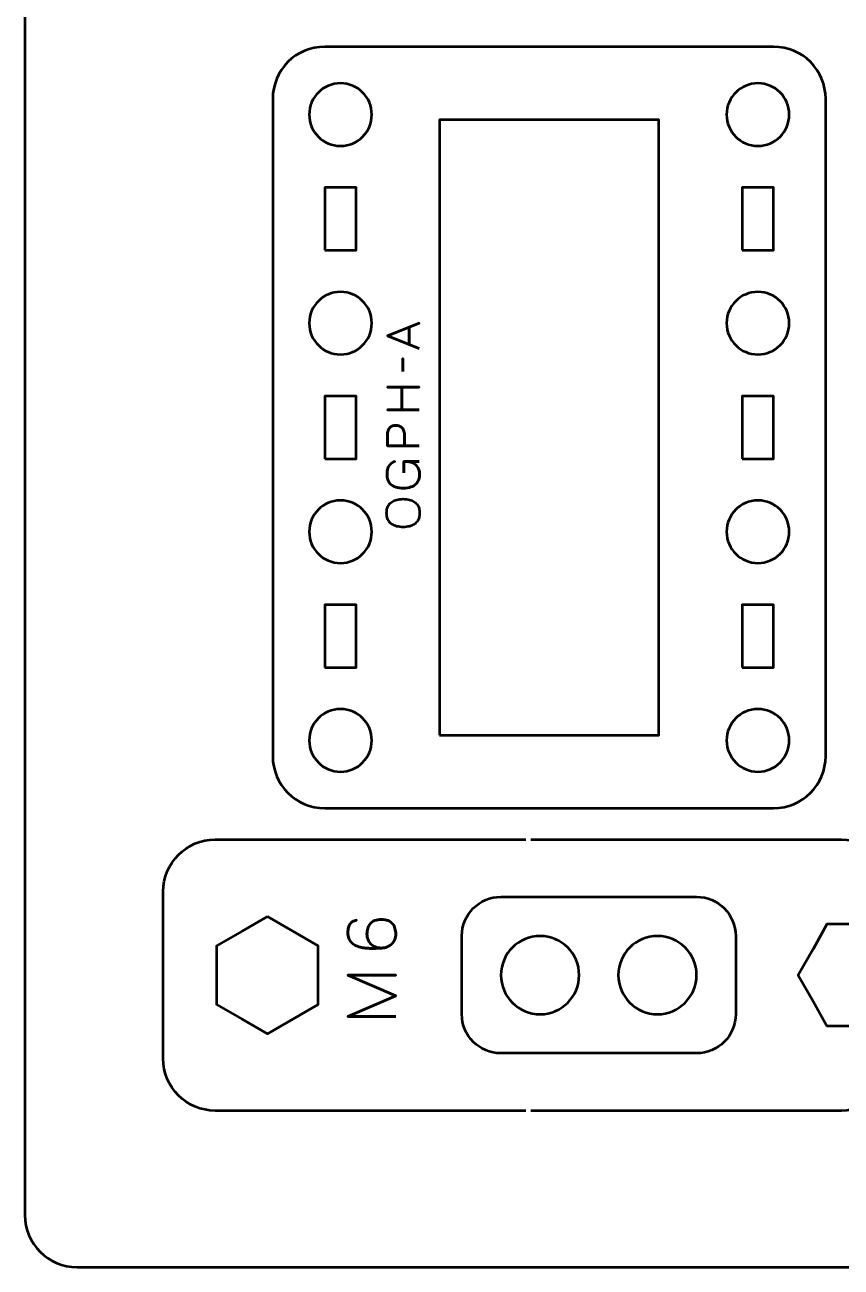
# Model space of a CAD drawing. Header units: centimetres. Extents: x -17.9 to -3.1, y -25.4 to -4.3.
# Drawn here: x -17.9 to -10.08, y -25.35 to -13.44 of the extents above; entities that cross this region are included whole.
import ezdxf

# ---------------------------------------------------------------- set-up
doc = ezdxf.new("R2010")
doc.units = ezdxf.units.CM
doc.header["$MEASUREMENT"] = 0
doc.layers.add('Layer 1', color=7, linetype='Continuous')

msp = doc.modelspace()

# ---------------------------------------------------------------- linework, layer by layer
at = {"layer": 'Layer 1', "color": 22, "lineweight": 53}
msp.add_open_spline([(-17.90003, -24.84992), (-17.90003, -24.84992), (-17.90003, -4.84996), (-17.90003, -4.84996), (-17.90003, -4.84996), (-17.90003, -4.57299), (-17.67694, -4.35), (-17.39994, -4.35), (-17.39994, -4.35), (-17.39994, -4.35), (-3.60007, -4.35), (-3.60007, -4.35), (-3.60007, -4.35), (-3.32293, -4.35), (-3.09997, -4.57299), (-3.09997, -4.84996), (-3.09997, -4.84996), (-3.09997, -4.84996), (-3.09997, -24.84992), (-3.09997, -24.84992), (-3.09997, -24.84992), (-3.09997, -25.12692), (-3.32293, -25.35001), (-3.60007, -25.35001), (-3.60007, -25.35001), (-3.60007, -25.35001), (-17.39994, -25.35001), (-17.39994, -25.35001), (-17.39994, -25.35001), (-17.67694, -25.35001), (-17.90003, -25.12692), (-17.90003, -24.84992)], degree=3, knots=[0, 0, 0, 0, 0.125, 0.125, 0.125, 0.125, 0.25, 0.25, 0.25, 0.25, 0.375, 0.375, 0.375, 0.375, 0.5, 0.5, 0.5, 0.5, 0.625, 0.625, 0.625, 0.625, 0.75, 0.75, 0.75, 0.75, 0.875, 0.875, 0.875, 0.875, 1, 1, 1, 1], dxfattribs=at)
at = {"layer": 'Layer 1', "color": 114, "lineweight": 53}
for points, knots in [([(-15.52504, -20.44992), (-15.52504, -20.44992), (-15.52504, -14.14995), (-15.52504, -14.14995), (-15.52504, -14.14995), (-15.52504, -13.87298), (-15.30195, -13.64999), (-15.02495, -13.64999), (-15.02495, -13.64999), (-15.02495, -13.64999), (-10.72509, -13.64999), (-10.72509, -13.64999), (-10.72509, -13.64999), (-10.44795, -13.64999), (-10.22499, -13.87298), (-10.22499, -14.14995), (-10.22499, -14.14995), (-10.22499, -14.14995), (-10.22499, -20.44992), (-10.22499, -20.44992), (-10.22499, -20.44992), (-10.22499, -20.72692), (-10.44795, -20.95001), (-10.72509, -20.95001), (-10.72509, -20.95001), (-10.72509, -20.95001), (-15.02495, -20.95001), (-15.02495, -20.95001), (-15.02495, -20.95001), (-15.30195, -20.95001), (-15.52504, -20.72692), (-15.52504, -20.44992)], [0, 0, 0, 0, 0.125, 0.125, 0.125, 0.125, 0.25, 0.25, 0.25, 0.25, 0.375, 0.375, 0.375, 0.375, 0.5, 0.5, 0.5, 0.5, 0.625, 0.625, 0.625, 0.625, 0.75, 0.75, 0.75, 0.75, 0.875, 0.875, 0.875, 0.875, 1, 1, 1, 1]), ([(-14.87501, -14.00002), (-14.70924, -14.00002), (-14.57501, -14.13425), (-14.57501, -14.30002), (-14.57501, -14.30002), (-14.57501, -14.46569), (-14.70924, -14.60002), (-14.87501, -14.60002), (-14.87501, -14.60002), (-15.04068, -14.60002), (-15.17502, -14.46569), (-15.17502, -14.30002), (-15.17502, -14.30002), (-15.17502, -14.13425), (-15.04068, -14.00002), (-14.87501, -14.00002)], [0, 0, 0, 0, 0.25, 0.25, 0.25, 0.25, 0.5, 0.5, 0.5, 0.5, 0.75, 0.75, 0.75, 0.75, 1, 1, 1, 1]), ([(-10.87502, -14.00002), (-10.70935, -14.00002), (-10.57502, -14.13425), (-10.57502, -14.30002), (-10.57502, -14.30002), (-10.57502, -14.46569), (-10.70935, -14.60002), (-10.87502, -14.60002), (-10.87502, -14.60002), (-11.04065, -14.60002), (-11.17502, -14.46569), (-11.17502, -14.30002), (-11.17502, -14.30002), (-11.17502, -14.13425), (-11.04065, -14.00002), (-10.87502, -14.00002)], [0, 0, 0, 0, 0.25, 0.25, 0.25, 0.25, 0.5, 0.5, 0.5, 0.5, 0.75, 0.75, 0.75, 0.75, 1, 1, 1, 1]), ([(-13.92502, -20.25), (-13.92502, -20.25), (-13.92502, -14.35), (-13.92502, -14.35), (-13.92502, -14.35), (-13.92502, -14.35), (-11.82502, -14.35), (-11.82502, -14.35), (-11.82502, -14.35), (-11.82502, -14.35), (-11.82502, -20.25), (-11.82502, -20.25), (-11.82502, -20.25), (-11.82502, -20.25), (-13.92502, -20.25), (-13.92502, -20.25)], [0, 0, 0, 0, 0.25, 0.25, 0.25, 0.25, 0.5, 0.5, 0.5, 0.5, 0.75, 0.75, 0.75, 0.75, 1, 1, 1, 1]), ([(-15.02495, -15.59994), (-15.02495, -15.59994), (-15.02495, -14.99993), (-15.02495, -14.99993), (-15.02495, -14.99993), (-15.02495, -14.99993), (-14.72494, -14.99993), (-14.72494, -14.99993), (-14.72494, -14.99993), (-14.72494, -14.99993), (-14.72494, -15.59994), (-14.72494, -15.59994), (-14.72494, -15.59994), (-14.72494, -15.59994), (-15.02495, -15.59994), (-15.02495, -15.59994)], [0, 0, 0, 0, 0.25, 0.25, 0.25, 0.25, 0.5, 0.5, 0.5, 0.5, 0.75, 0.75, 0.75, 0.75, 1, 1, 1, 1]), ([(-11.02509, -15.59994), (-11.02509, -15.59994), (-11.02509, -14.99993), (-11.02509, -14.99993), (-11.02509, -14.99993), (-11.02509, -14.99993), (-10.72509, -14.99993), (-10.72509, -14.99993), (-10.72509, -14.99993), (-10.72509, -14.99993), (-10.72509, -15.59994), (-10.72509, -15.59994), (-10.72509, -15.59994), (-10.72509, -15.59994), (-11.02509, -15.59994), (-11.02509, -15.59994)], [0, 0, 0, 0, 0.25, 0.25, 0.25, 0.25, 0.5, 0.5, 0.5, 0.5, 0.75, 0.75, 0.75, 0.75, 1, 1, 1, 1]), ([(-14.87501, -15.99999), (-14.70924, -15.99999), (-14.57501, -16.13432), (-14.57501, -16.29999), (-14.57501, -16.29999), (-14.57501, -16.46562), (-14.70924, -16.59999), (-14.87501, -16.59999), (-14.87501, -16.59999), (-15.04068, -16.59999), (-15.17502, -16.46562), (-15.17502, -16.29999), (-15.17502, -16.29999), (-15.17502, -16.13432), (-15.04068, -15.99999), (-14.87501, -15.99999)], [0, 0, 0, 0, 0.25, 0.25, 0.25, 0.25, 0.5, 0.5, 0.5, 0.5, 0.75, 0.75, 0.75, 0.75, 1, 1, 1, 1]), ([(-10.87502, -15.99999), (-10.70935, -15.99999), (-10.57502, -16.13432), (-10.57502, -16.29999), (-10.57502, -16.29999), (-10.57502, -16.46562), (-10.70935, -16.59999), (-10.87502, -16.59999), (-10.87502, -16.59999), (-11.04065, -16.59999), (-11.17502, -16.46562), (-11.17502, -16.29999), (-11.17502, -16.29999), (-11.17502, -16.13432), (-11.04065, -15.99999), (-10.87502, -15.99999)], [0, 0, 0, 0, 0.25, 0.25, 0.25, 0.25, 0.5, 0.5, 0.5, 0.5, 0.75, 0.75, 0.75, 0.75, 1, 1, 1, 1]), ([(-15.02495, -17.6), (-15.02495, -17.6), (-15.02495, -17.00001), (-15.02495, -17.00001), (-15.02495, -17.00001), (-15.02495, -17.00001), (-14.72494, -17.00001), (-14.72494, -17.00001), (-14.72494, -17.00001), (-14.72494, -17.00001), (-14.72494, -17.6), (-14.72494, -17.6), (-14.72494, -17.6), (-14.72494, -17.6), (-15.02495, -17.6), (-15.02495, -17.6)], [0, 0, 0, 0, 0.25, 0.25, 0.25, 0.25, 0.5, 0.5, 0.5, 0.5, 0.75, 0.75, 0.75, 0.75, 1, 1, 1, 1]), ([(-11.02509, -17.6), (-11.02509, -17.6), (-11.02509, -17.00001), (-11.02509, -17.00001), (-11.02509, -17.00001), (-11.02509, -17.00001), (-10.72509, -17.00001), (-10.72509, -17.00001), (-10.72509, -17.00001), (-10.72509, -17.00001), (-10.72509, -17.6), (-10.72509, -17.6), (-10.72509, -17.6), (-10.72509, -17.6), (-11.02509, -17.6), (-11.02509, -17.6)], [0, 0, 0, 0, 0.25, 0.25, 0.25, 0.25, 0.5, 0.5, 0.5, 0.5, 0.75, 0.75, 0.75, 0.75, 1, 1, 1, 1]), ([(-14.87501, -17.99991), (-14.70924, -17.99991), (-14.57501, -18.13428), (-14.57501, -18.29991), (-14.57501, -18.29991), (-14.57501, -18.46568), (-14.70924, -18.59991), (-14.87501, -18.59991), (-14.87501, -18.59991), (-15.04068, -18.59991), (-15.17502, -18.46568), (-15.17502, -18.29991), (-15.17502, -18.29991), (-15.17502, -18.13428), (-15.04068, -17.99991), (-14.87501, -17.99991)], [0, 0, 0, 0, 0.25, 0.25, 0.25, 0.25, 0.5, 0.5, 0.5, 0.5, 0.75, 0.75, 0.75, 0.75, 1, 1, 1, 1]), ([(-10.87502, -17.99991), (-10.70935, -17.99991), (-10.57502, -18.13428), (-10.57502, -18.29991), (-10.57502, -18.29991), (-10.57502, -18.46568), (-10.70935, -18.59991), (-10.87502, -18.59991), (-10.87502, -18.59991), (-11.04065, -18.59991), (-11.17502, -18.46568), (-11.17502, -18.29991), (-11.17502, -18.29991), (-11.17502, -18.13428), (-11.04065, -17.99991), (-10.87502, -17.99991)], [0, 0, 0, 0, 0.25, 0.25, 0.25, 0.25, 0.5, 0.5, 0.5, 0.5, 0.75, 0.75, 0.75, 0.75, 1, 1, 1, 1]), ([(-15.02495, -19.59997), (-15.02495, -19.59997), (-15.02495, -18.99996), (-15.02495, -18.99996), (-15.02495, -18.99996), (-15.02495, -18.99996), (-14.72494, -18.99996), (-14.72494, -18.99996), (-14.72494, -18.99996), (-14.72494, -18.99996), (-14.72494, -19.59997), (-14.72494, -19.59997), (-14.72494, -19.59997), (-14.72494, -19.59997), (-15.02495, -19.59997), (-15.02495, -19.59997)], [0, 0, 0, 0, 0.25, 0.25, 0.25, 0.25, 0.5, 0.5, 0.5, 0.5, 0.75, 0.75, 0.75, 0.75, 1, 1, 1, 1]), ([(-11.02509, -19.59997), (-11.02509, -19.59997), (-11.02509, -18.99996), (-11.02509, -18.99996), (-11.02509, -18.99996), (-11.02509, -18.99996), (-10.72509, -18.99996), (-10.72509, -18.99996), (-10.72509, -18.99996), (-10.72509, -18.99996), (-10.72509, -19.59997), (-10.72509, -19.59997), (-10.72509, -19.59997), (-10.72509, -19.59997), (-11.02509, -19.59997), (-11.02509, -19.59997)], [0, 0, 0, 0, 0.25, 0.25, 0.25, 0.25, 0.5, 0.5, 0.5, 0.5, 0.75, 0.75, 0.75, 0.75, 1, 1, 1, 1]), ([(-14.87501, -19.99998), (-14.70924, -19.99998), (-14.57501, -20.13421), (-14.57501, -20.29999), (-14.57501, -20.29999), (-14.57501, -20.46565), (-14.70924, -20.59999), (-14.87501, -20.59999), (-14.87501, -20.59999), (-15.04068, -20.59999), (-15.17502, -20.46565), (-15.17502, -20.29999), (-15.17502, -20.29999), (-15.17502, -20.13421), (-15.04068, -19.99998), (-14.87501, -19.99998)], [0, 0, 0, 0, 0.25, 0.25, 0.25, 0.25, 0.5, 0.5, 0.5, 0.5, 0.75, 0.75, 0.75, 0.75, 1, 1, 1, 1]), ([(-10.87502, -19.99998), (-10.70935, -19.99998), (-10.57502, -20.13421), (-10.57502, -20.29999), (-10.57502, -20.29999), (-10.57502, -20.46565), (-10.70935, -20.59999), (-10.87502, -20.59999), (-10.87502, -20.59999), (-11.04065, -20.59999), (-11.17502, -20.46565), (-11.17502, -20.29999), (-11.17502, -20.29999), (-11.17502, -20.13421), (-11.04065, -19.99998), (-10.87502, -19.99998)], [0, 0, 0, 0, 0.25, 0.25, 0.25, 0.25, 0.5, 0.5, 0.5, 0.5, 0.75, 0.75, 0.75, 0.75, 1, 1, 1, 1]), ([(-13.09996, -23.85001), (-13.09996, -23.85001), (-16.07502, -23.85001), (-16.07502, -23.85001), (-16.07502, -23.85001), (-16.35111, -23.85001), (-16.57502, -23.62614), (-16.57502, -23.35006), (-16.57502, -23.35006), (-16.57502, -23.35006), (-16.57502, -21.75003), (-16.57502, -21.75003), (-16.57502, -21.75003), (-16.57502, -21.47391), (-16.35111, -21.25), (-16.07502, -21.25), (-16.07502, -21.25), (-16.07502, -21.25), (-13.09996, -21.25), (-13.09996, -21.25)], [0, 0, 0, 0, 0.2, 0.2, 0.2, 0.2, 0.4, 0.4, 0.4, 0.4, 0.6, 0.6, 0.6, 0.6, 0.8, 0.8, 0.8, 0.8, 1, 1, 1, 1]), ([(-13.04996, -21.25), (-13.04996, -21.25), (-10.07498, -21.25), (-10.07498, -21.25), (-10.07498, -21.25), (-9.79885, -21.25), (-9.57502, -21.4864), (-9.57502, -21.76248), (-9.57502, -21.76248), (-9.57502, -21.76248), (-9.57502, -22.06249), (-9.57502, -22.06249), (-9.57502, -22.06249), (-9.57502, -22.06249), (-9.92497, -22.06249), (-9.92497, -22.06249), (-9.92497, -22.06249), (-9.92497, -22.06249), (-10.21366, -22.06249), (-10.21366, -22.06249), (-10.21366, -22.06249), (-10.21366, -22.06249), (-10.34553, -22.29998), (-10.34553, -22.29998), (-10.34553, -22.29998), (-10.34553, -22.29998), (-10.48981, -22.55003), (-10.48981, -22.55003), (-10.48981, -22.55003), (-10.48981, -22.55003), (-10.34553, -22.8), (-10.34553, -22.8), (-10.34553, -22.8), (-10.34553, -22.8), (-10.21366, -23.03753), (-10.21366, -23.03753), (-10.21366, -23.03753), (-10.21366, -23.03753), (-9.92497, -23.03753), (-9.92497, -23.03753), (-9.92497, -23.03753), (-9.92497, -23.03753), (-9.57502, -23.03753), (-9.57502, -23.03753), (-9.57502, -23.03753), (-9.57502, -23.03753), (-9.57502, -23.33753), (-9.57502, -23.33753), (-9.57502, -23.33753), (-9.57502, -23.61362), (-9.79885, -23.85001), (-10.07498, -23.85001), (-10.07498, -23.85001), (-10.07498, -23.85001), (-13.04996, -23.85001), (-13.04996, -23.85001)], [0, 0, 0, 0, 0.07142857, 0.07142857, 0.07142857, 0.07142857, 0.14285714, 0.14285714, 0.14285714, 0.14285714, 0.21428571, 0.21428571, 0.21428571, 0.21428571, 0.28571429, 0.28571429, 0.28571429, 0.28571429, 0.35714286, 0.35714286, 0.35714286, 0.35714286, 0.42857143, 0.42857143, 0.42857143, 0.42857143, 0.5, 0.5, 0.5, 0.5, 0.57142857, 0.57142857, 0.57142857, 0.57142857, 0.64285714, 0.64285714, 0.64285714, 0.64285714, 0.71428571, 0.71428571, 0.71428571, 0.71428571, 0.78571429, 0.78571429, 0.78571429, 0.78571429, 0.85714286, 0.85714286, 0.85714286, 0.85714286, 0.92857143, 0.92857143, 0.92857143, 0.92857143, 1, 1, 1, 1])]:
    msp.add_open_spline(points, degree=3, knots=knots, dxfattribs=at)
at = {"layer": 'Layer 1', "color": 30, "lineweight": 53}
for points, knots in [([(-14.11958, -16.54203), (-14.11958, -16.54203), (-14.4248, -16.42096), (-14.4248, -16.42096), (-14.4248, -16.42096), (-14.4248, -16.42096), (-14.11958, -16.29946), (-14.11958, -16.29946), (-14.11958, -16.29946), (-14.11958, -16.29946), (-14.4248, -16.42096), (-14.4248, -16.42096), (-14.4248, -16.42096), (-14.4248, -16.42096), (-14.11958, -16.54203), (-14.11958, -16.54203)], [0, 0, 0, 0, 0.25, 0.25, 0.25, 0.25, 0.5, 0.5, 0.5, 0.5, 0.75, 0.75, 0.75, 0.75, 1, 1, 1, 1]), ([(-14.21568, -16.50393), (-14.21568, -16.50393), (-14.21568, -16.33799), (-14.21568, -16.33799), (-14.21568, -16.33799), (-14.21568, -16.33799), (-14.21568, -16.50393), (-14.21568, -16.50393)], [0, 0, 0, 0, 0.5, 0.5, 0.5, 0.5, 1, 1, 1, 1]), ([(-14.27918, -16.76216), (-14.27918, -16.76216), (-14.27918, -16.63897), (-14.27918, -16.63897), (-14.27918, -16.63897), (-14.27918, -16.63897), (-14.27918, -16.76216), (-14.27918, -16.76216)], [0, 0, 0, 0, 0.5, 0.5, 0.5, 0.5, 1, 1, 1, 1]), ([(-14.11958, -17.12961), (-14.11958, -17.12961), (-14.28849, -17.12961), (-14.28849, -17.12961), (-14.28849, -17.12961), (-14.28849, -17.12961), (-14.28849, -16.91414), (-14.28849, -16.91414), (-14.28849, -16.91414), (-14.28849, -16.91414), (-14.11958, -16.91414), (-14.11958, -16.91414), (-14.11958, -16.91414), (-14.11958, -16.91414), (-14.42438, -16.91414), (-14.42438, -16.91414), (-14.42438, -16.91414), (-14.42438, -16.91414), (-14.28849, -16.91414), (-14.28849, -16.91414), (-14.28849, -16.91414), (-14.28849, -16.91414), (-14.28849, -17.12961), (-14.28849, -17.12961), (-14.28849, -17.12961), (-14.28849, -17.12961), (-14.42438, -17.12961), (-14.42438, -17.12961), (-14.42438, -17.12961), (-14.42438, -17.12961), (-14.11958, -17.12961), (-14.11958, -17.12961)], [0, 0, 0, 0, 0.125, 0.125, 0.125, 0.125, 0.25, 0.25, 0.25, 0.25, 0.375, 0.375, 0.375, 0.375, 0.5, 0.5, 0.5, 0.5, 0.625, 0.625, 0.625, 0.625, 0.75, 0.75, 0.75, 0.75, 0.875, 0.875, 0.875, 0.875, 1, 1, 1, 1]), ([(-14.11958, -17.47589), (-14.11958, -17.47589), (-14.4248, -17.47589), (-14.4248, -17.47589), (-14.4248, -17.47589), (-14.4248, -17.47589), (-14.4248, -17.37852), (-14.4248, -17.37852), (-14.4248, -17.37852), (-14.42473, -17.35905), (-14.42254, -17.34304), (-14.41831, -17.33041), (-14.41831, -17.33041), (-14.41415, -17.31785), (-14.40836, -17.30797), (-14.40102, -17.30084), (-14.40102, -17.30084), (-14.39376, -17.29372), (-14.38543, -17.28864), (-14.37605, -17.28553), (-14.37605, -17.28553), (-14.36666, -17.2825), (-14.35686, -17.28074), (-14.34648, -17.28031), (-14.34648, -17.28031), (-14.33611, -17.27982), (-14.32595, -17.28102), (-14.31608, -17.28384), (-14.31608, -17.28384), (-14.3062, -17.28673), (-14.29724, -17.2916), (-14.28919, -17.29859), (-14.28919, -17.29859), (-14.28115, -17.3055), (-14.27473, -17.31488), (-14.27, -17.32667), (-14.27, -17.32667), (-14.26521, -17.33845), (-14.26281, -17.35305), (-14.26267, -17.37048), (-14.26267, -17.37048), (-14.26267, -17.37048), (-14.26267, -17.47589), (-14.26267, -17.47589), (-14.26267, -17.47589), (-14.26267, -17.47589), (-14.26267, -17.37048), (-14.26267, -17.37048), (-14.26267, -17.37048), (-14.26281, -17.35341), (-14.26521, -17.33894), (-14.27, -17.32723), (-14.27, -17.32723), (-14.27473, -17.31545), (-14.28115, -17.30606), (-14.28919, -17.29901), (-14.28919, -17.29901), (-14.29724, -17.29202), (-14.3062, -17.28701), (-14.31608, -17.28405), (-14.31608, -17.28405), (-14.32595, -17.28109), (-14.33611, -17.27982), (-14.34648, -17.28031), (-14.34648, -17.28031), (-14.35686, -17.28074), (-14.36666, -17.2825), (-14.37605, -17.28567), (-14.37605, -17.28567), (-14.38543, -17.28878), (-14.39376, -17.294), (-14.40102, -17.30113), (-14.40102, -17.30113), (-14.40836, -17.30832), (-14.41415, -17.3182), (-14.41831, -17.33076), (-14.41831, -17.33076), (-14.42254, -17.34339), (-14.42473, -17.35926), (-14.4248, -17.37852), (-14.4248, -17.37852), (-14.4248, -17.37852), (-14.4248, -17.47589), (-14.4248, -17.47589), (-14.4248, -17.47589), (-14.4248, -17.47589), (-14.11958, -17.47589), (-14.11958, -17.47589)], [0, 0, 0, 0, 0.04545455, 0.04545455, 0.04545455, 0.04545455, 0.09090909, 0.09090909, 0.09090909, 0.09090909, 0.13636364, 0.13636364, 0.13636364, 0.13636364, 0.18181818, 0.18181818, 0.18181818, 0.18181818, 0.22727273, 0.22727273, 0.22727273, 0.22727273, 0.27272727, 0.27272727, 0.27272727, 0.27272727, 0.31818182, 0.31818182, 0.31818182, 0.31818182, 0.36363636, 0.36363636, 0.36363636, 0.36363636, 0.40909091, 0.40909091, 0.40909091, 0.40909091, 0.45454545, 0.45454545, 0.45454545, 0.45454545, 0.5, 0.5, 0.5, 0.5, 0.54545455, 0.54545455, 0.54545455, 0.54545455, 0.59090909, 0.59090909, 0.59090909, 0.59090909, 0.63636364, 0.63636364, 0.63636364, 0.63636364, 0.68181818, 0.68181818, 0.68181818, 0.68181818, 0.72727273, 0.72727273, 0.72727273, 0.72727273, 0.77272727, 0.77272727, 0.77272727, 0.77272727, 0.81818182, 0.81818182, 0.81818182, 0.81818182, 0.86363636, 0.86363636, 0.86363636, 0.86363636, 0.90909091, 0.90909091, 0.90909091, 0.90909091, 0.95454545, 0.95454545, 0.95454545, 0.95454545, 1, 1, 1, 1]), ([(-14.26775, -17.73412), (-14.26775, -17.73412), (-14.26775, -17.62533), (-14.26775, -17.62533), (-14.26775, -17.62533), (-14.2331, -17.62547), (-14.20467, -17.63041), (-14.18252, -17.64029), (-14.18252, -17.64029), (-14.16029, -17.65016), (-14.14392, -17.66413), (-14.13327, -17.68234), (-14.13327, -17.68234), (-14.12268, -17.70054), (-14.11739, -17.72213), (-14.11746, -17.74725), (-14.11746, -17.74725), (-14.11739, -17.76609), (-14.12, -17.78358), (-14.12544, -17.79974), (-14.12544, -17.79974), (-14.1308, -17.8159), (-14.13955, -17.83008), (-14.15161, -17.84222), (-14.15161, -17.84222), (-14.16368, -17.85435), (-14.17962, -17.86388), (-14.19945, -17.87065), (-14.19945, -17.87065), (-14.21927, -17.87742), (-14.24362, -17.88088), (-14.2724, -17.88102), (-14.2724, -17.88102), (-14.30133, -17.88095), (-14.32574, -17.87792), (-14.34571, -17.87192), (-14.34571, -17.87192), (-14.36575, -17.86585), (-14.38183, -17.8571), (-14.39397, -17.84553), (-14.39397, -17.84553), (-14.40617, -17.83403), (-14.41499, -17.81999), (-14.4205, -17.80348), (-14.4205, -17.80348), (-14.426, -17.78697), (-14.42868, -17.76827), (-14.42861, -17.74725), (-14.42861, -17.74725), (-14.42868, -17.72728), (-14.42621, -17.70936), (-14.4212, -17.69341), (-14.4212, -17.69341), (-14.41619, -17.67747), (-14.40815, -17.66378), (-14.39707, -17.65235), (-14.39707, -17.65235), (-14.386, -17.64085), (-14.37139, -17.63189), (-14.35326, -17.62533), (-14.35326, -17.62533), (-14.37139, -17.63189), (-14.386, -17.64085), (-14.39707, -17.65235), (-14.39707, -17.65235), (-14.40815, -17.66378), (-14.41619, -17.67747), (-14.4212, -17.69341), (-14.4212, -17.69341), (-14.42621, -17.70936), (-14.42868, -17.72728), (-14.42861, -17.74725), (-14.42861, -17.74725), (-14.42868, -17.76827), (-14.426, -17.78697), (-14.4205, -17.80348), (-14.4205, -17.80348), (-14.41499, -17.81999), (-14.40617, -17.83403), (-14.39397, -17.84553), (-14.39397, -17.84553), (-14.38183, -17.8571), (-14.36575, -17.86585), (-14.34571, -17.87192), (-14.34571, -17.87192), (-14.32574, -17.87792), (-14.30133, -17.88095), (-14.2724, -17.88102), (-14.2724, -17.88102), (-14.24362, -17.88088), (-14.21927, -17.87742), (-14.19945, -17.87065), (-14.19945, -17.87065), (-14.17962, -17.86388), (-14.16368, -17.85435), (-14.15161, -17.84222), (-14.15161, -17.84222), (-14.13955, -17.83008), (-14.1308, -17.8159), (-14.12544, -17.79974), (-14.12544, -17.79974), (-14.12, -17.78358), (-14.11739, -17.76609), (-14.11746, -17.74725), (-14.11746, -17.74725), (-14.11739, -17.72213), (-14.12268, -17.70054), (-14.13327, -17.68234), (-14.13327, -17.68234), (-14.14392, -17.66413), (-14.16029, -17.65016), (-14.18252, -17.64029), (-14.18252, -17.64029), (-14.20467, -17.63041), (-14.2331, -17.62547), (-14.26775, -17.62533), (-14.26775, -17.62533), (-14.26775, -17.62533), (-14.26775, -17.73412), (-14.26775, -17.73412)], [0, 0, 0, 0, 0.03333333, 0.03333333, 0.03333333, 0.03333333, 0.06666667, 0.06666667, 0.06666667, 0.06666667, 0.1, 0.1, 0.1, 0.1, 0.13333333, 0.13333333, 0.13333333, 0.13333333, 0.16666667, 0.16666667, 0.16666667, 0.16666667, 0.2, 0.2, 0.2, 0.2, 0.23333333, 0.23333333, 0.23333333, 0.23333333, 0.26666667, 0.26666667, 0.26666667, 0.26666667, 0.3, 0.3, 0.3, 0.3, 0.33333333, 0.33333333, 0.33333333, 0.33333333, 0.36666667, 0.36666667, 0.36666667, 0.36666667, 0.4, 0.4, 0.4, 0.4, 0.43333333, 0.43333333, 0.43333333, 0.43333333, 0.46666667, 0.46666667, 0.46666667, 0.46666667, 0.5, 0.5, 0.5, 0.5, 0.53333333, 0.53333333, 0.53333333, 0.53333333, 0.56666667, 0.56666667, 0.56666667, 0.56666667, 0.6, 0.6, 0.6, 0.6, 0.63333333, 0.63333333, 0.63333333, 0.63333333, 0.66666667, 0.66666667, 0.66666667, 0.66666667, 0.7, 0.7, 0.7, 0.7, 0.73333333, 0.73333333, 0.73333333, 0.73333333, 0.76666667, 0.76666667, 0.76666667, 0.76666667, 0.8, 0.8, 0.8, 0.8, 0.83333333, 0.83333333, 0.83333333, 0.83333333, 0.86666667, 0.86666667, 0.86666667, 0.86666667, 0.9, 0.9, 0.9, 0.9, 0.93333333, 0.93333333, 0.93333333, 0.93333333, 0.96666667, 0.96666667, 0.96666667, 0.96666667, 1, 1, 1, 1]), ([(-14.11958, -17.62533), (-14.11958, -17.62533), (-14.26775, -17.62533), (-14.26775, -17.62533), (-14.26775, -17.62533), (-14.26775, -17.62533), (-14.11958, -17.62533), (-14.11958, -17.62533)], [0, 0, 0, 0, 0.5, 0.5, 0.5, 0.5, 1, 1, 1, 1]), ([(-14.11704, -18.1202), (-14.11697, -18.10531), (-14.11873, -18.0912), (-14.12219, -18.07773), (-14.12219, -18.07773), (-14.12572, -18.06432), (-14.13122, -18.05205), (-14.13884, -18.04083), (-14.13884, -18.04083), (-14.14639, -18.02961), (-14.15634, -18.01987), (-14.16862, -18.01162), (-14.16862, -18.01162), (-14.18089, -18.00336), (-14.19578, -17.99701), (-14.21328, -17.9925), (-14.21328, -17.9925), (-14.23077, -17.98791), (-14.25117, -17.98565), (-14.27452, -17.98558), (-14.27452, -17.98558), (-14.29787, -17.98565), (-14.31826, -17.98791), (-14.33583, -17.9925), (-14.33583, -17.9925), (-14.3534, -17.99701), (-14.36836, -18.00336), (-14.3807, -18.01162), (-14.3807, -18.01162), (-14.39305, -18.01987), (-14.40307, -18.02961), (-14.41076, -18.04083), (-14.41076, -18.04083), (-14.41845, -18.05205), (-14.42402, -18.06432), (-14.42762, -18.07773), (-14.42762, -18.07773), (-14.43115, -18.0912), (-14.43291, -18.10531), (-14.43284, -18.1202), (-14.43284, -18.1202), (-14.43291, -18.13509), (-14.43115, -18.1492), (-14.42762, -18.16268), (-14.42762, -18.16268), (-14.42402, -18.17608), (-14.41845, -18.18836), (-14.41076, -18.19958), (-14.41076, -18.19958), (-14.40307, -18.21079), (-14.39305, -18.22053), (-14.3807, -18.22879), (-14.3807, -18.22879), (-14.36836, -18.23704), (-14.3534, -18.24339), (-14.33583, -18.24791), (-14.33583, -18.24791), (-14.31826, -18.25249), (-14.29787, -18.25475), (-14.27452, -18.25482), (-14.27452, -18.25482), (-14.25117, -18.25475), (-14.23077, -18.25249), (-14.21328, -18.24791), (-14.21328, -18.24791), (-14.19578, -18.24339), (-14.18089, -18.23704), (-14.16862, -18.22879), (-14.16862, -18.22879), (-14.15634, -18.22053), (-14.14639, -18.21079), (-14.13884, -18.19958), (-14.13884, -18.19958), (-14.13122, -18.18836), (-14.12572, -18.17608), (-14.12219, -18.16268), (-14.12219, -18.16268), (-14.11873, -18.1492), (-14.11697, -18.13509), (-14.11704, -18.1202)], [0, 0, 0, 0, 0.05, 0.05, 0.05, 0.05, 0.1, 0.1, 0.1, 0.1, 0.15, 0.15, 0.15, 0.15, 0.2, 0.2, 0.2, 0.2, 0.25, 0.25, 0.25, 0.25, 0.3, 0.3, 0.3, 0.3, 0.35, 0.35, 0.35, 0.35, 0.4, 0.4, 0.4, 0.4, 0.45, 0.45, 0.45, 0.45, 0.5, 0.5, 0.5, 0.5, 0.55, 0.55, 0.55, 0.55, 0.6, 0.6, 0.6, 0.6, 0.65, 0.65, 0.65, 0.65, 0.7, 0.7, 0.7, 0.7, 0.75, 0.75, 0.75, 0.75, 0.8, 0.8, 0.8, 0.8, 0.85, 0.85, 0.85, 0.85, 0.9, 0.9, 0.9, 0.9, 0.95, 0.95, 0.95, 0.95, 1, 1, 1, 1]), ([(-14.11704, -18.1202), (-14.11697, -18.10531), (-14.11873, -18.0912), (-14.12219, -18.07773), (-14.12219, -18.07773), (-14.12572, -18.06432), (-14.13122, -18.05205), (-14.13884, -18.04083), (-14.13884, -18.04083), (-14.14639, -18.02961), (-14.15634, -18.01987), (-14.16862, -18.01162), (-14.16862, -18.01162), (-14.18089, -18.00336), (-14.19578, -17.99701), (-14.21328, -17.9925), (-14.21328, -17.9925), (-14.23077, -17.98791), (-14.25117, -17.98565), (-14.27452, -17.98558), (-14.27452, -17.98558), (-14.29787, -17.98565), (-14.31826, -17.98791), (-14.33583, -17.9925), (-14.33583, -17.9925), (-14.3534, -17.99701), (-14.36836, -18.00336), (-14.3807, -18.01162), (-14.3807, -18.01162), (-14.39305, -18.01987), (-14.40307, -18.02961), (-14.41076, -18.04083), (-14.41076, -18.04083), (-14.41845, -18.05205), (-14.42402, -18.06432), (-14.42762, -18.07773), (-14.42762, -18.07773), (-14.43115, -18.0912), (-14.43291, -18.10531), (-14.43284, -18.1202), (-14.43284, -18.1202), (-14.43291, -18.13509), (-14.43115, -18.1492), (-14.42762, -18.16268), (-14.42762, -18.16268), (-14.42402, -18.17608), (-14.41845, -18.18836), (-14.41076, -18.19958), (-14.41076, -18.19958), (-14.40307, -18.21079), (-14.39305, -18.22053), (-14.3807, -18.22879), (-14.3807, -18.22879), (-14.36836, -18.23704), (-14.3534, -18.24339), (-14.33583, -18.24791), (-14.33583, -18.24791), (-14.31826, -18.25249), (-14.29787, -18.25475), (-14.27452, -18.25482), (-14.27452, -18.25482), (-14.25117, -18.25475), (-14.23077, -18.25249), (-14.21328, -18.24791), (-14.21328, -18.24791), (-14.19578, -18.24339), (-14.18089, -18.23704), (-14.16862, -18.22879), (-14.16862, -18.22879), (-14.15634, -18.22053), (-14.14639, -18.21079), (-14.13884, -18.19958), (-14.13884, -18.19958), (-14.13122, -18.18836), (-14.12572, -18.17608), (-14.12219, -18.16268), (-14.12219, -18.16268), (-14.11873, -18.1492), (-14.11697, -18.13509), (-14.11704, -18.1202)], [0, 0, 0, 0, 0.05, 0.05, 0.05, 0.05, 0.1, 0.1, 0.1, 0.1, 0.15, 0.15, 0.15, 0.15, 0.2, 0.2, 0.2, 0.2, 0.25, 0.25, 0.25, 0.25, 0.3, 0.3, 0.3, 0.3, 0.35, 0.35, 0.35, 0.35, 0.4, 0.4, 0.4, 0.4, 0.45, 0.45, 0.45, 0.45, 0.5, 0.5, 0.5, 0.5, 0.55, 0.55, 0.55, 0.55, 0.6, 0.6, 0.6, 0.6, 0.65, 0.65, 0.65, 0.65, 0.7, 0.7, 0.7, 0.7, 0.75, 0.75, 0.75, 0.75, 0.8, 0.8, 0.8, 0.8, 0.85, 0.85, 0.85, 0.85, 0.9, 0.9, 0.9, 0.9, 0.95, 0.95, 0.95, 0.95, 1, 1, 1, 1]), ([(-11.46251, -23.30001), (-11.25551, -23.30001), (-11.08751, -23.13201), (-11.08751, -22.92501), (-11.08751, -22.92501), (-11.08751, -22.92501), (-11.08751, -22.17501), (-11.08751, -22.17501), (-11.08751, -22.17501), (-11.08751, -21.96801), (-11.25551, -21.80001), (-11.46251, -21.80001), (-11.46251, -21.80001), (-11.46251, -21.80001), (-13.33751, -21.80001), (-13.33751, -21.80001), (-13.33751, -21.80001), (-13.54451, -21.80001), (-13.71251, -21.96801), (-13.71251, -22.17501), (-13.71251, -22.17501), (-13.71251, -22.17501), (-13.71251, -22.92501), (-13.71251, -22.92501), (-13.71251, -22.92501), (-13.71251, -23.13201), (-13.54451, -23.30001), (-13.33751, -23.30001), (-13.33751, -23.30001), (-13.33751, -23.30001), (-11.46251, -23.30001), (-11.46251, -23.30001)], [0, 0, 0, 0, 0.125, 0.125, 0.125, 0.125, 0.25, 0.25, 0.25, 0.25, 0.375, 0.375, 0.375, 0.375, 0.5, 0.5, 0.5, 0.5, 0.625, 0.625, 0.625, 0.625, 0.75, 0.75, 0.75, 0.75, 0.875, 0.875, 0.875, 0.875, 1, 1, 1, 1]), ([(-14.48331, -22.29094), (-14.50405, -22.29084), (-14.52278, -22.28745), (-14.53961, -22.28068), (-14.53961, -22.28068), (-14.55654, -22.27401), (-14.57104, -22.26459), (-14.58311, -22.25242), (-14.58311, -22.25242), (-14.59528, -22.24036), (-14.60459, -22.22607), (-14.61115, -22.20977), (-14.61115, -22.20977), (-14.61771, -22.19347), (-14.62099, -22.17559), (-14.6211, -22.15632), (-14.6211, -22.15632), (-14.62121, -22.13696), (-14.61877, -22.11886), (-14.6139, -22.10203), (-14.6139, -22.10203), (-14.60914, -22.0852), (-14.60131, -22.07049), (-14.59051, -22.05769), (-14.59051, -22.05769), (-14.57983, -22.04488), (-14.56564, -22.03483), (-14.54797, -22.02763), (-14.54797, -22.02763), (-14.5303, -22.02043), (-14.50881, -22.01673), (-14.48331, -22.01662), (-14.48331, -22.01662), (-14.4578, -22.01673), (-14.43632, -22.02043), (-14.41864, -22.02763), (-14.41864, -22.02763), (-14.40097, -22.03483), (-14.38679, -22.04488), (-14.3761, -22.05769), (-14.3761, -22.05769), (-14.3653, -22.07049), (-14.35747, -22.0852), (-14.35271, -22.10203), (-14.35271, -22.10203), (-14.34784, -22.11886), (-14.3454, -22.13696), (-14.34551, -22.15632), (-14.34551, -22.15632), (-14.34562, -22.17559), (-14.3489, -22.19326), (-14.35546, -22.20945), (-14.35546, -22.20945), (-14.36202, -22.22554), (-14.37133, -22.23951), (-14.3834, -22.25147), (-14.3834, -22.25147), (-14.39557, -22.26343), (-14.41007, -22.27285), (-14.4269, -22.27962), (-14.4269, -22.27962), (-14.44383, -22.2865), (-14.46256, -22.2902), (-14.48331, -22.29094), (-14.48331, -22.29094), (-14.49378, -22.29137), (-14.50627, -22.2919), (-14.52077, -22.29264), (-14.52077, -22.29264), (-14.53538, -22.29338), (-14.55125, -22.2938), (-14.56829, -22.29391), (-14.56829, -22.29391), (-14.58543, -22.29401), (-14.60311, -22.29348), (-14.62121, -22.29211), (-14.62121, -22.29211), (-14.63941, -22.29084), (-14.6573, -22.2883), (-14.67486, -22.28459), (-14.67486, -22.28459), (-14.69254, -22.28089), (-14.70915, -22.2756), (-14.72471, -22.26861), (-14.72471, -22.26861), (-14.74027, -22.26163), (-14.75403, -22.25263), (-14.76599, -22.24152), (-14.76599, -22.24152), (-14.77795, -22.2303), (-14.78736, -22.21665), (-14.79424, -22.20046), (-14.79424, -22.20046), (-14.80102, -22.18426), (-14.80451, -22.16511), (-14.80462, -22.14299), (-14.80462, -22.14299), (-14.80451, -22.12373), (-14.8026, -22.10743), (-14.7989, -22.09388), (-14.7989, -22.09388), (-14.7952, -22.08034), (-14.79022, -22.06922), (-14.78408, -22.06033), (-14.78408, -22.06033), (-14.77784, -22.05155), (-14.77107, -22.04456), (-14.76355, -22.03948), (-14.76355, -22.03948), (-14.75614, -22.0344), (-14.74863, -22.03059), (-14.74112, -22.02827), (-14.74112, -22.02827), (-14.7336, -22.02583), (-14.72662, -22.02424), (-14.72016, -22.02361), (-14.72016, -22.02361), (-14.72662, -22.02424), (-14.7336, -22.02583), (-14.74112, -22.02827), (-14.74112, -22.02827), (-14.74863, -22.03059), (-14.75614, -22.0344), (-14.76355, -22.03948), (-14.76355, -22.03948), (-14.77107, -22.04456), (-14.77784, -22.05155), (-14.78408, -22.06033), (-14.78408, -22.06033), (-14.79022, -22.06922), (-14.7952, -22.08034), (-14.7989, -22.09388), (-14.7989, -22.09388), (-14.8026, -22.10743), (-14.80451, -22.12373), (-14.80462, -22.14299), (-14.80462, -22.14299), (-14.80451, -22.16511), (-14.80102, -22.18426), (-14.79424, -22.20046), (-14.79424, -22.20046), (-14.78736, -22.21665), (-14.77795, -22.2303), (-14.76599, -22.24152), (-14.76599, -22.24152), (-14.75403, -22.25263), (-14.74027, -22.26163), (-14.72471, -22.26861), (-14.72471, -22.26861), (-14.70915, -22.2756), (-14.69254, -22.28089), (-14.67486, -22.28459), (-14.67486, -22.28459), (-14.6573, -22.2883), (-14.63941, -22.29084), (-14.62121, -22.29211), (-14.62121, -22.29211), (-14.60311, -22.29348), (-14.58543, -22.29401), (-14.56829, -22.29391), (-14.56829, -22.29391), (-14.55125, -22.2938), (-14.53538, -22.29338), (-14.52077, -22.29264), (-14.52077, -22.29264), (-14.50627, -22.2919), (-14.49378, -22.29137), (-14.48331, -22.29094), (-14.48331, -22.29094), (-14.46256, -22.2902), (-14.44383, -22.2865), (-14.4269, -22.27962), (-14.4269, -22.27962), (-14.41007, -22.27285), (-14.39557, -22.26343), (-14.3834, -22.25147), (-14.3834, -22.25147), (-14.37133, -22.23951), (-14.36202, -22.22554), (-14.35546, -22.20945), (-14.35546, -22.20945), (-14.3489, -22.19326), (-14.34562, -22.17559), (-14.34551, -22.15632), (-14.34551, -22.15632), (-14.3454, -22.13696), (-14.34784, -22.11886), (-14.35271, -22.10203), (-14.35271, -22.10203), (-14.35747, -22.0852), (-14.3653, -22.07049), (-14.3761, -22.05769), (-14.3761, -22.05769), (-14.38679, -22.04488), (-14.40097, -22.03483), (-14.41864, -22.02763), (-14.41864, -22.02763), (-14.43632, -22.02043), (-14.4578, -22.01673), (-14.48331, -22.01662), (-14.48331, -22.01662), (-14.50881, -22.01673), (-14.5303, -22.02043), (-14.54797, -22.02763), (-14.54797, -22.02763), (-14.56564, -22.03483), (-14.57983, -22.04488), (-14.59051, -22.05769), (-14.59051, -22.05769), (-14.60131, -22.07049), (-14.60914, -22.0852), (-14.6139, -22.10203), (-14.6139, -22.10203), (-14.61877, -22.11886), (-14.62121, -22.13696), (-14.6211, -22.15632), (-14.6211, -22.15632), (-14.62099, -22.17559), (-14.61771, -22.19347), (-14.61115, -22.20977), (-14.61115, -22.20977), (-14.60459, -22.22607), (-14.59528, -22.24036), (-14.58311, -22.25242), (-14.58311, -22.25242), (-14.57104, -22.26459), (-14.55654, -22.27401), (-14.53961, -22.28068), (-14.53961, -22.28068), (-14.52278, -22.28745), (-14.50405, -22.29084), (-14.48331, -22.29094)], [0, 0, 0, 0, 0.01724138, 0.01724138, 0.01724138, 0.01724138, 0.03448276, 0.03448276, 0.03448276, 0.03448276, 0.05172414, 0.05172414, 0.05172414, 0.05172414, 0.06896552, 0.06896552, 0.06896552, 0.06896552, 0.0862069, 0.0862069, 0.0862069, 0.0862069, 0.10344828, 0.10344828, 0.10344828, 0.10344828, 0.12068966, 0.12068966, 0.12068966, 0.12068966, 0.13793103, 0.13793103, 0.13793103, 0.13793103, 0.15517241, 0.15517241, 0.15517241, 0.15517241, 0.17241379, 0.17241379, 0.17241379, 0.17241379, 0.18965517, 0.18965517, 0.18965517, 0.18965517, 0.20689655, 0.20689655, 0.20689655, 0.20689655, 0.22413793, 0.22413793, 0.22413793, 0.22413793, 0.24137931, 0.24137931, 0.24137931, 0.24137931, 0.25862069, 0.25862069, 0.25862069, 0.25862069, 0.27586207, 0.27586207, 0.27586207, 0.27586207, 0.29310345, 0.29310345, 0.29310345, 0.29310345, 0.31034483, 0.31034483, 0.31034483, 0.31034483, 0.32758621, 0.32758621, 0.32758621, 0.32758621, 0.34482759, 0.34482759, 0.34482759, 0.34482759, 0.36206897, 0.36206897, 0.36206897, 0.36206897, 0.37931034, 0.37931034, 0.37931034, 0.37931034, 0.39655172, 0.39655172, 0.39655172, 0.39655172, 0.4137931, 0.4137931, 0.4137931, 0.4137931, 0.43103448, 0.43103448, 0.43103448, 0.43103448, 0.44827586, 0.44827586, 0.44827586, 0.44827586, 0.46551724, 0.46551724, 0.46551724, 0.46551724, 0.48275862, 0.48275862, 0.48275862, 0.48275862, 0.5, 0.5, 0.5, 0.5, 0.51724138, 0.51724138, 0.51724138, 0.51724138, 0.53448276, 0.53448276, 0.53448276, 0.53448276, 0.55172414, 0.55172414, 0.55172414, 0.55172414, 0.56896552, 0.56896552, 0.56896552, 0.56896552, 0.5862069, 0.5862069, 0.5862069, 0.5862069, 0.60344828, 0.60344828, 0.60344828, 0.60344828, 0.62068966, 0.62068966, 0.62068966, 0.62068966, 0.63793103, 0.63793103, 0.63793103, 0.63793103, 0.65517241, 0.65517241, 0.65517241, 0.65517241, 0.67241379, 0.67241379, 0.67241379, 0.67241379, 0.68965517, 0.68965517, 0.68965517, 0.68965517, 0.70689655, 0.70689655, 0.70689655, 0.70689655, 0.72413793, 0.72413793, 0.72413793, 0.72413793, 0.74137931, 0.74137931, 0.74137931, 0.74137931, 0.75862069, 0.75862069, 0.75862069, 0.75862069, 0.77586207, 0.77586207, 0.77586207, 0.77586207, 0.79310345, 0.79310345, 0.79310345, 0.79310345, 0.81034483, 0.81034483, 0.81034483, 0.81034483, 0.82758621, 0.82758621, 0.82758621, 0.82758621, 0.84482759, 0.84482759, 0.84482759, 0.84482759, 0.86206897, 0.86206897, 0.86206897, 0.86206897, 0.87931034, 0.87931034, 0.87931034, 0.87931034, 0.89655172, 0.89655172, 0.89655172, 0.89655172, 0.9137931, 0.9137931, 0.9137931, 0.9137931, 0.93103448, 0.93103448, 0.93103448, 0.93103448, 0.94827586, 0.94827586, 0.94827586, 0.94827586, 0.96551724, 0.96551724, 0.96551724, 0.96551724, 0.98275862, 0.98275862, 0.98275862, 0.98275862, 1, 1, 1, 1]), ([(-14.34551, -22.94627), (-14.34551, -22.94627), (-14.80335, -22.94627), (-14.80335, -22.94627), (-14.80335, -22.94627), (-14.80335, -22.94627), (-14.34551, -22.74942), (-14.34551, -22.74942), (-14.34551, -22.74942), (-14.34551, -22.74942), (-14.80335, -22.55193), (-14.80335, -22.55193), (-14.80335, -22.55193), (-14.80335, -22.55193), (-14.34551, -22.55193), (-14.34551, -22.55193), (-14.34551, -22.55193), (-14.34551, -22.55193), (-14.80335, -22.55193), (-14.80335, -22.55193), (-14.80335, -22.55193), (-14.80335, -22.55193), (-14.34551, -22.74942), (-14.34551, -22.74942), (-14.34551, -22.74942), (-14.34551, -22.74942), (-14.80335, -22.94627), (-14.80335, -22.94627), (-14.80335, -22.94627), (-14.80335, -22.94627), (-14.34551, -22.94627), (-14.34551, -22.94627)], [0, 0, 0, 0, 0.125, 0.125, 0.125, 0.125, 0.25, 0.25, 0.25, 0.25, 0.375, 0.375, 0.375, 0.375, 0.5, 0.5, 0.5, 0.5, 0.625, 0.625, 0.625, 0.625, 0.75, 0.75, 0.75, 0.75, 0.875, 0.875, 0.875, 0.875, 1, 1, 1, 1])]:
    msp.add_open_spline(points, degree=3, knots=knots, dxfattribs=at)
at = {"layer": 'Layer 1', "color": 250, "lineweight": 53}
for points, knots in [([(-15.57504, -21.9871), (-15.57504, -21.9871), (-15.33127, -22.12782), (-15.33127, -22.12782), (-15.33127, -22.12782), (-15.33127, -22.12782), (-15.08752, -22.26858), (-15.08752, -22.26858), (-15.08752, -22.26858), (-15.08752, -22.26858), (-15.08752, -22.55003), (-15.08752, -22.55003), (-15.08752, -22.55003), (-15.08752, -22.55003), (-15.08752, -22.83151), (-15.08752, -22.83151), (-15.08752, -22.83151), (-15.08752, -22.83151), (-15.33127, -22.9722), (-15.33127, -22.9722), (-15.33127, -22.9722), (-15.33127, -22.9722), (-15.57504, -23.11295), (-15.57504, -23.11295), (-15.57504, -23.11295), (-15.57504, -23.11295), (-15.81881, -22.9722), (-15.81881, -22.9722), (-15.81881, -22.9722), (-15.81881, -22.9722), (-16.06251, -22.83151), (-16.06251, -22.83151), (-16.06251, -22.83151), (-16.06251, -22.83151), (-16.06251, -22.55003), (-16.06251, -22.55003), (-16.06251, -22.55003), (-16.06251, -22.55003), (-16.06251, -22.26858), (-16.06251, -22.26858), (-16.06251, -22.26858), (-16.06251, -22.26858), (-15.81881, -22.12782), (-15.81881, -22.12782), (-15.81881, -22.12782), (-15.81881, -22.12782), (-15.57504, -21.9871), (-15.57504, -21.9871)], [0, 0, 0, 0, 0.08333333, 0.08333333, 0.08333333, 0.08333333, 0.16666667, 0.16666667, 0.16666667, 0.16666667, 0.25, 0.25, 0.25, 0.25, 0.33333333, 0.33333333, 0.33333333, 0.33333333, 0.41666667, 0.41666667, 0.41666667, 0.41666667, 0.5, 0.5, 0.5, 0.5, 0.58333333, 0.58333333, 0.58333333, 0.58333333, 0.66666667, 0.66666667, 0.66666667, 0.66666667, 0.75, 0.75, 0.75, 0.75, 0.83333333, 0.83333333, 0.83333333, 0.83333333, 0.91666667, 0.91666667, 0.91666667, 0.91666667, 1, 1, 1, 1]), ([(-12.96251, -22.92524), (-13.16951, -22.92524), (-13.33751, -22.75725), (-13.33751, -22.55025), (-13.33751, -22.55025), (-13.33751, -22.34325), (-13.16951, -22.17524), (-12.96251, -22.17524), (-12.96251, -22.17524), (-12.75551, -22.17524), (-12.58751, -22.34325), (-12.58751, -22.55025), (-12.58751, -22.55025), (-12.58751, -22.75725), (-12.75551, -22.92524), (-12.96251, -22.92524)], [0, 0, 0, 0, 0.25, 0.25, 0.25, 0.25, 0.5, 0.5, 0.5, 0.5, 0.75, 0.75, 0.75, 0.75, 1, 1, 1, 1]), ([(-11.83751, -22.92524), (-12.04451, -22.92524), (-12.21251, -22.75725), (-12.21251, -22.55025), (-12.21251, -22.55025), (-12.21251, -22.34325), (-12.04451, -22.17524), (-11.83751, -22.17524), (-11.83751, -22.17524), (-11.63051, -22.17524), (-11.46251, -22.34325), (-11.46251, -22.55025), (-11.46251, -22.55025), (-11.46251, -22.75725), (-11.63051, -22.92524), (-11.83751, -22.92524)], [0, 0, 0, 0, 0.25, 0.25, 0.25, 0.25, 0.5, 0.5, 0.5, 0.5, 0.75, 0.75, 0.75, 0.75, 1, 1, 1, 1])]:
    msp.add_open_spline(points, degree=3, knots=knots, dxfattribs=at)

doc.saveas('drawing.dxf')
